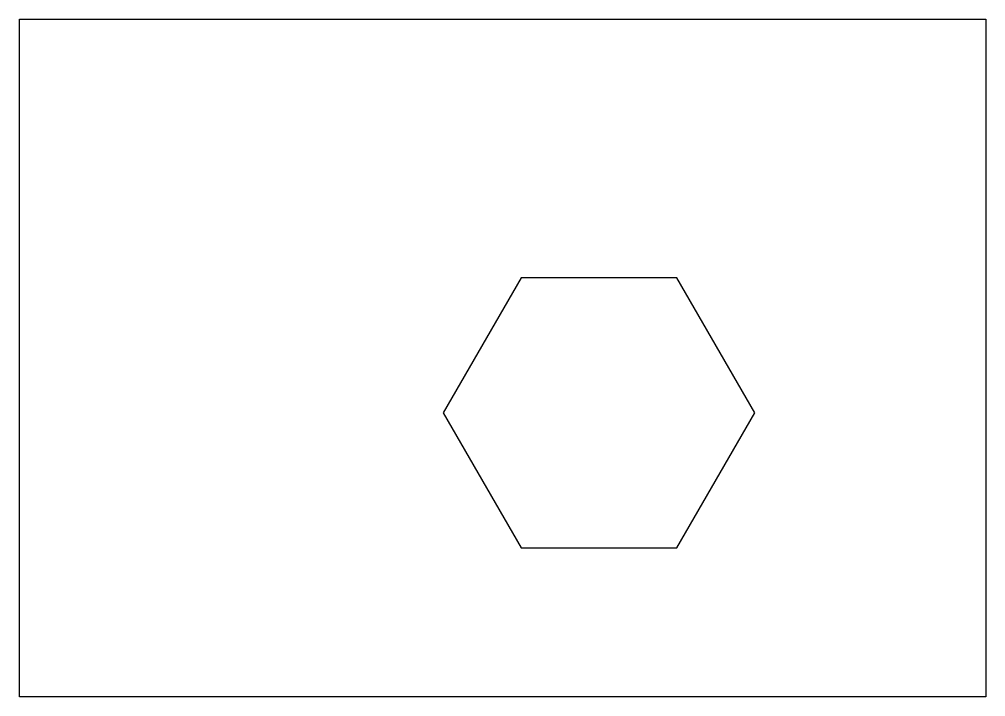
# Model space of a CAD drawing. Header units: metres. Extents: x 142 to 323, y 282 to 409.
import ezdxf

# ---------------------------------------------------------------- set-up
doc = ezdxf.new("R2010")
doc.units = ezdxf.units.M

msp = doc.modelspace()

# ---------------------------------------------------------------- linework, layer by layer
at = {"layer": 'Standard'}
for points in [[(141.53, 409.25), (322.57, 409.25), (322.57, 282.31), (141.53, 282.31)], [(220.91, 335.48), (235.52, 310.19), (264.73, 310.19), (279.33, 335.48), (264.73, 360.78), (235.52, 360.78)]]:
    msp.add_lwpolyline(points, close=True, dxfattribs=at)

doc.saveas('drawing.dxf')
